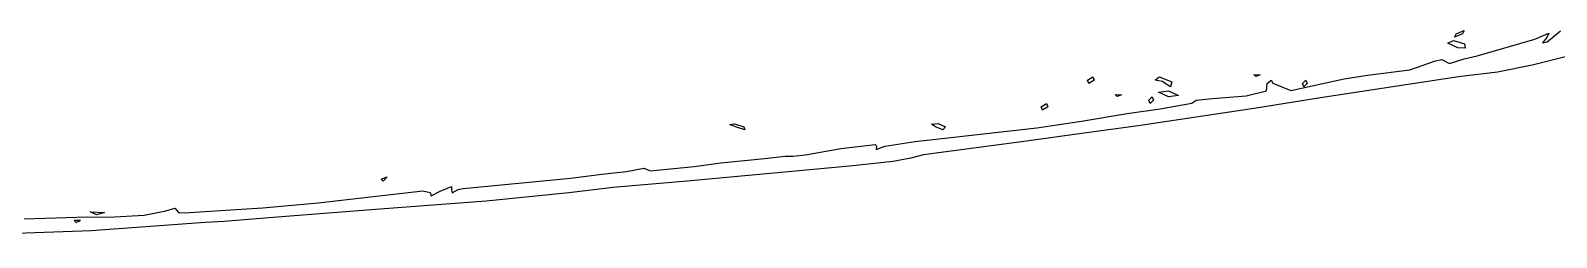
# Model space of a CAD drawing. Extents: x -2 to 136, y 0 to 93.
# Drawn here: x 62.65 to 94.52, y 0.66 to 4.97 of the extents above; entities that cross this region are included whole.
import ezdxf

# ---------------------------------------------------------------- set-up
doc = ezdxf.new("R2010")
doc.units = 0

msp = doc.modelspace()

# ---------------------------------------------------------------- linework, layer by layer
at = {"layer": 'Image'}
for p, q in [((92.560682, 4.906237), (92.388142, 4.83935)), ((92.388142, 4.83935), (92.422647, 4.906237)), ((92.422647, 4.906237), (92.595192, 4.97315)), ((92.422647, 4.906237), (92.422647, 4.906237)), ((92.595192, 4.97315), (92.560682, 4.906237)), ((92.867011, 4.448825), (94.071732, 4.79191)), ((94.071732, 4.79191), (94.35829, 4.916919)), ((94.316185, 4.831465), (94.225634, 4.717807)), ((94.35829, 4.916919), (94.316185, 4.831465)), ((94.324467, 4.740555), (94.602493, 4.964921)), ((92.252714, 4.708662), (92.370264, 4.767569)), ((92.457156, 4.614454), (92.252714, 4.708662)), ((92.370264, 4.767569), (92.598028, 4.693962)), ((92.612959, 4.605125), (92.457156, 4.614454)), ((92.457156, 4.614454), (92.457156, 4.614454)), ((92.598028, 4.693962), (92.612959, 4.605125)), ((94.907237, 4.476474), (94.010026, 4.249515)), ((94.225634, 4.717807), (94.324467, 4.740555)), ((90.570772, 4.047612), (91.457133, 4.15493)), ((91.457133, 4.15493), (91.990784, 4.345215)), ((91.990784, 4.345215), (92.129526, 4.369821)), ((92.129526, 4.369821), (92.289549, 4.288081)), ((92.289549, 4.288081), (92.59588, 4.382256)), ((92.59588, 4.382256), (92.867011, 4.448825)), ((94.010026, 4.249515), (93.285354, 4.108307)), ((84.753669, 3.869706), (84.727316, 3.938736)), ((84.727316, 3.938736), (84.727321, 3.938736)), ((84.727321, 3.938736), (84.838986, 4.007739)), ((84.865339, 3.938736), (84.753669, 3.869706)), ((84.838986, 4.007739), (84.865339, 3.938736)), ((86.138859, 3.942017), (86.219974, 4.006469)), ((86.294145, 3.912622), (86.138859, 3.942017)), ((86.219974, 4.006469), (86.48724, 3.903996)), ((86.349205, 3.873569), (86.294145, 3.912622)), ((86.349207, 3.873569), (86.349205, 3.873569)), ((86.461179, 3.800465), (86.349207, 3.873569)), ((86.48724, 3.903996), (86.461179, 3.800465)), ((88.199706, 4.055682), (88.331984, 4.050125)), ((88.199706, 4.055576), (88.199706, 4.055682)), ((88.241402, 4.013877), (88.199706, 4.055576)), ((88.331984, 4.050125), (88.241402, 4.013877)), ((88.462831, 3.714713), (88.480082, 3.869997)), ((88.480082, 3.869997), (88.561793, 3.939)), ((88.561793, 3.939), (88.596702, 3.87722)), ((88.596702, 3.87722), (88.971825, 3.723339)), ((88.971825, 3.723339), (90.087524, 3.964903)), ((89.213384, 3.8696), (89.286473, 3.93863)), ((89.243819, 3.800597), (89.213384, 3.8696)), ((89.213384, 3.8696), (89.213384, 3.8696)), ((89.316908, 3.8696), (89.243819, 3.800597)), ((89.286473, 3.93863), (89.316908, 3.8696)), ((92.473269, 4.008136), (89.592976, 3.568452)), ((90.087524, 3.964903), (90.570772, 4.047612)), ((93.285354, 4.108307), (92.473269, 4.008136)), ((85.301017, 3.640604), (85.433295, 3.635048)), ((85.301017, 3.640498), (85.301017, 3.640604)), ((85.342712, 3.5988), (85.301017, 3.640498)), ((85.433295, 3.635048), (85.342712, 3.5988)), ((86.00412, 3.523817), (86.077208, 3.59282)), ((86.034557, 3.454787), (86.00412, 3.523817)), ((86.00412, 3.523817), (86.00412, 3.523817)), ((86.107646, 3.523817), (86.034557, 3.454787)), ((86.077208, 3.59282), (86.107646, 3.523817)), ((86.211169, 3.693388), (86.418219, 3.721143)), ((86.418219, 3.593455), (86.211169, 3.693388)), ((86.211169, 3.693388), (86.211169, 3.693388)), ((86.418219, 3.721143), (86.625268, 3.62121)), ((86.625268, 3.62121), (86.418219, 3.593455)), ((86.905898, 3.46328), (86.995943, 3.526674)), ((86.995943, 3.526674), (87.335007, 3.560779)), ((87.335007, 3.560779), (88.0418, 3.616685)), ((88.0418, 3.616685), (88.462831, 3.714713)), ((89.592976, 3.568452), (88.247156, 3.356706)), ((83.761088, 3.385757), (83.872761, 3.454787)), ((83.787441, 3.316754), (83.761088, 3.385757)), ((83.761088, 3.385757), (83.761088, 3.385757)), ((83.899113, 3.385757), (83.787441, 3.316754)), ((83.872761, 3.454787), (83.899113, 3.385757)), ((84.602764, 3.084371), (85.555517, 3.245767)), ((85.555517, 3.245767), (86.242522, 3.344456)), ((88.247156, 3.356706), (85.831582, 2.996132)), ((86.242522, 3.344456), (86.905898, 3.46328)), ((77.253388, 3.018602), (77.355743, 3.032777)), ((77.377068, 2.970653), (77.253388, 3.018602)), ((77.355743, 3.032777), (77.549613, 2.970653)), ((77.570939, 2.908503), (77.377068, 2.970653)), ((77.377068, 2.970653), (77.377068, 2.970653)), ((77.549613, 2.970653), (77.570939, 2.908503)), ((81.126244, 2.663843), (83.669098, 2.945385)), ((81.471003, 3.020682), (81.608399, 3.034815)), ((81.552564, 2.970653), (81.471003, 3.020682)), ((81.703775, 2.906465), (81.552564, 2.970653)), ((81.552564, 2.970653), (81.552564, 2.970653)), ((81.608399, 3.034815), (81.75961, 2.970653)), ((81.75961, 2.970653), (81.703775, 2.906465)), ((83.669098, 2.945385), (84.602764, 3.084371)), ((85.831582, 2.996132), (84.6583, 2.832223)), ((79.572141, 2.517846), (80.290225, 2.602168)), ((80.290225, 2.602168), (80.316855, 2.56936)), ((80.316855, 2.56936), (80.31441, 2.493339)), ((80.31441, 2.493339), (80.492377, 2.563804)), ((80.492377, 2.563804), (81.126244, 2.663843)), ((83.450515, 2.667097), (81.298855, 2.385634)), ((84.6583, 2.832223), (83.450515, 2.667097)), ((77.066495, 2.218338), (77.980963, 2.304751)), ((77.980963, 2.304751), (78.412315, 2.359493)), ((78.412315, 2.359493), (78.57538, 2.35526)), ((78.57538, 2.35526), (78.834193, 2.386824)), ((78.834193, 2.386824), (79.572141, 2.517846)), ((80.66543, 2.244373), (79.758135, 2.145683)), ((81.032875, 2.31589), (80.66543, 2.244373)), ((81.298855, 2.385634), (81.032875, 2.31589)), ((69.973909, 1.875756), (70.097668, 1.922878)), ((70.097668, 1.922878), (70.012543, 1.837127)), ((73.92625, 1.897319), (74.581902, 1.983335)), ((74.581902, 1.983335), (75.099527, 2.038845)), ((75.099527, 2.038845), (75.460807, 2.106525)), ((75.460807, 2.106525), (75.512568, 2.088798)), ((75.512568, 2.088798), (75.593302, 2.047682)), ((75.593302, 2.047682), (76.514366, 2.13809)), ((79.758135, 2.145683), (76.444429, 1.839349)), ((76.514366, 2.13809), (77.066495, 2.218338)), ((68.658304, 1.38641), (70.8464, 1.636096)), ((70.012543, 1.837127), (69.973909, 1.875756)), ((69.973909, 1.875756), (69.973909, 1.875756)), ((70.8464, 1.636096), (70.997615, 1.599902)), ((70.997615, 1.599902), (71.016481, 1.52684)), ((71.016481, 1.52684), (71.204167, 1.624772)), ((71.204167, 1.624772), (71.441662, 1.727245)), ((71.441662, 1.727245), (71.441662, 1.661496)), ((71.441662, 1.661496), (71.458913, 1.593525)), ((71.458913, 1.593525), (71.57969, 1.659327)), ((71.57969, 1.659327), (71.688348, 1.684462)), ((71.688348, 1.684462), (72.050684, 1.718805)), ((72.050684, 1.718805), (73.92625, 1.897319)), ((74.82254, 1.700099), (73.89174, 1.590482)), ((76.444429, 1.839349), (74.82254, 1.700099)), ((65.480229, 1.215145), (65.667338, 1.27499)), ((65.667338, 1.27499), (65.747897, 1.178606)), ((66.835232, 1.240889), (67.504363, 1.279862)), ((67.504363, 1.279862), (68.658304, 1.38641)), ((72.166334, 1.420488), (69.85428, 1.248086)), ((73.89174, 1.590482), (72.166334, 1.420488)), ((62.518153, 1.050045), (63.830559, 1.092775)), ((63.693126, 1.012871), (63.560848, 1.018427)), ((63.560848, 1.018427), (63.602544, 0.976729)), ((63.602544, 0.976729), (63.693126, 1.012977)), ((63.693126, 1.012977), (63.693126, 1.012871)), ((63.830559, 1.092775), (64.279167, 1.082986)), ((63.895059, 1.195433), (64.194937, 1.185379)), ((63.895059, 1.195328), (63.895059, 1.195433)), ((64.029017, 1.1336), (63.895059, 1.195328)), ((66.299933, 0.97112), (63.918869, 0.798056)), ((64.194937, 1.185379), (64.029017, 1.1336)), ((64.279167, 1.082986), (65.023138, 1.12524)), ((65.023138, 1.12524), (65.480229, 1.215145)), ((65.747897, 1.178606), (65.970929, 1.182046)), ((65.970929, 1.182046), (66.835232, 1.240889)), ((66.697154, 0.994403), (66.299933, 0.97112)), ((67.628875, 1.070048), (66.697154, 0.994403)), ((69.85428, 1.248086), (67.628875, 1.070048)), ((63.918869, 0.798056), (60.122968, 0.663436))]:
    msp.add_line(p, q, dxfattribs=at)

doc.saveas('drawing.dxf')
